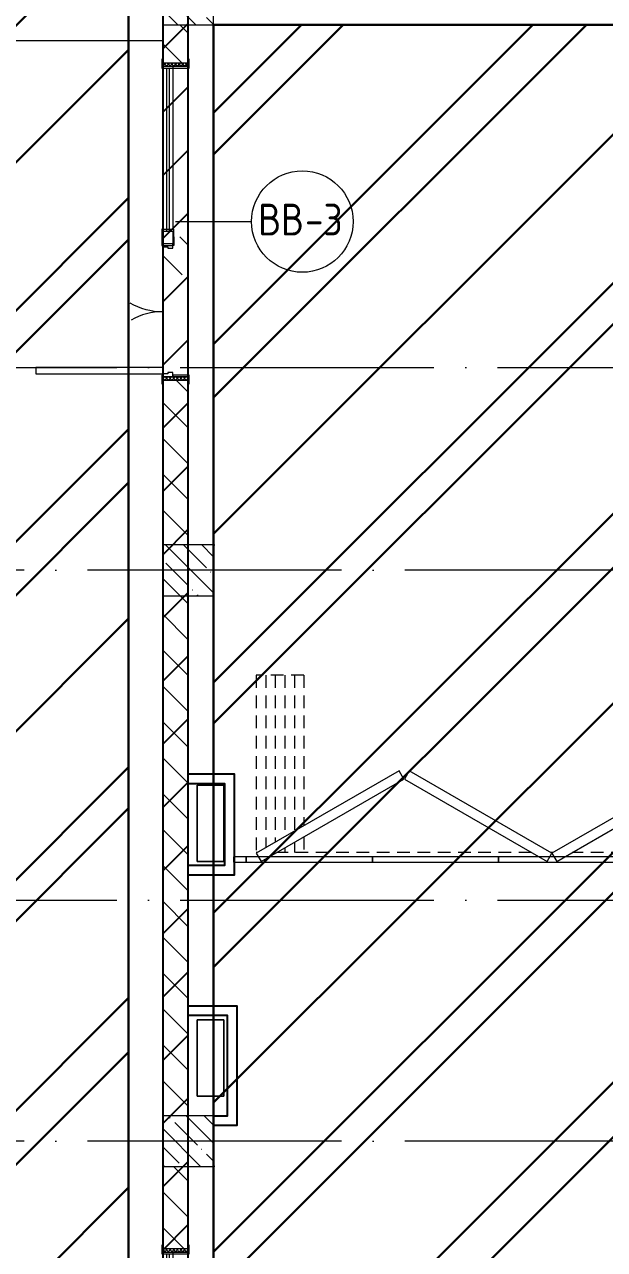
# Model space of a CAD drawing. Header units: millimetres. Extents: x -68946 to 690821, y -552984 to 293768.
# Drawn here: x 172013 to 176584, y -255286 to -245627 of the extents above; entities that cross this region are included whole.
import ezdxf

# ---------------------------------------------------------------- set-up
doc = ezdxf.new("R2010")
doc.units = ezdxf.units.MM
doc.linetypes.add('200_ШТРИХ__ш1_п0_6_', pattern=[160, 100, -60])
doc.linetypes.add('ADSK_Линия сетки', pattern=[2500, 2000, -250, 0, -250])
for name, color, linetype, lineweight in [('0) блоки', 250, 'Continuous', 25), ('1.2) Стяжка 6 вып.', 30, 'Continuous', 30), ('1.3) Звуко-изол           6 вып.', 90, 'Continuous', 30), ('1.4) Стяжка 6 вып.', 30, 'Continuous', 30), ('A-DOOR-____-IDEN', 250, 'Continuous', 9), ('A-DOOR-____-MCUT', 250, 'Continuous', 5), ('A-DOOR-____-OTLN', 250, 'Continuous', 5), ('A-DOOR-FRAM-MCUT', 250, 'Continuous', 5), ('A-DOOR-FRAM-OTLN', 250, 'Continuous', 5), ('A-DOOR-GLAZ-MCUT', 250, 'Continuous', 5), ('A-FLOR-____-OTLN', 250, 'Continuous', 9), ('A-GENM-____-MCUT', 250, 'Continuous', 25), ('A-GENM-____-OTLN', 250, 'Continuous', 9), ('A-WALL-____-MCUT', 250, 'Continuous', 13), ('A-WALL-____-PATT', 250, 'Continuous', 13), ('I-WALL-____-OTLN', 250, 'Continuous', 9), ('S-COLS-____-MCUT', 250, 'Continuous', 25), ('S-COLS-____-OTLN', 250, 'Continuous', 9), ('S-GRID-____-OTLN', 250, 'Continuous', 9), ('Обобщенные модели', 250, 'Continuous', 9)]:
    doc.layers.add(name, color=color, linetype=linetype, lineweight=lineweight)
doc.styles.add('GOST Common_1', font='', dxfattribs={"width": 0.9, "height": 250})
doc.styles.get('GOST Common_1').set_extended_font_data('GOST Common')
pattern_1 = [(135, (28052.9, -258555.93), (-141.42136, -141.42136), [])]

# ---------------------------------------------------------------- blocks, each defined once
blk = doc.blocks.new('Дверь_СКБ_2Ст_Фрамуга2 - Н_ВВ-3_2500x2600h_Учебные помещения_Фрамуга слева-V1-АР1_Маркировочный план 3 этажа секция 2_3')
at = {"layer": 'A-DOOR-____-OTLN'}
h = blk.add_hatch(dxfattribs=at)
h.set_pattern_fill('FP_3', color=256, style=0, pattern_type=2)
h.set_pattern_definition([(135, (1051.41, 164.685), (-14.1421, -14.1421), []), (225, (1051.41, 164.685), (14.1421, -14.1421), [])])
h.paths.add_polyline_path([(1237.5, 100), (1237.5, -100), (1262.5, -100), (1262.5, 100)])
at = {"layer": 'A-DOOR-FRAM-OTLN'}
h = blk.add_hatch(dxfattribs=at)
h.set_pattern_fill('FP_4', color=256, style=0, pattern_type=2)
h.set_pattern_definition([(45, (-1071.384, 164.685), (-14.1421, 14.1421), []), (135, (-1071.384, 164.685), (-14.1421, -14.1421), [])])
h.paths.add_polyline_path([(-1237.5, -100), (-1212.5, -100), (-1212.5, 100), (-1237.5, 100)])
at = {"layer": 'A-DOOR-____-MCUT'}
for p, q in [((-1187.5, 1100), (-1187.5, 100)), ((-1137.5, 1100), (-1187.5, 1100)), ((-1137.5, 100), (-1137.5, 1100)), ((-1187.5, 100), (-1137.5, 100))]:
    blk.add_line(p, q, dxfattribs=at)
at = {"layer": 'A-DOOR-____-OTLN'}
for centre, radius, start, end in [((-1197.5, 100), 500, 360, 30), ((-177.5, 100), 520, 150, 180)]:
    blk.add_arc(centre, radius, start, end, dxfattribs=at)
at = {"layer": 'A-DOOR-FRAM-MCUT'}
for p, q in [((-1197.5, 108), (-1267.5, 108)), ((-1267.5, 108), (-1267.5, 100)), ((-1267.5, 100), (-1197.5, 100)), ((-1212.5, 100), (-1237.5, 100)), ((-1237.5, 100), (-1237.5, -100)), ((-1187.5, 100), (-1212.5, 100)), ((-1212.5, 100), (-1212.5, 20)), ((-1212.5, -100), (-1212.5, 100)), ((-1197.5, 100), (-1197.5, 108)), ((-1187.5, 60), (-1187.5, 100)), ((-187.5, 100), (-187.5, 60)), ((-162.5, 100), (-187.5, 100)), ((-177.5, 108), (-177.5, 100)), ((-107.5, 108), (-177.5, 108)), ((-177.5, 100), (-177.5, 20)), ((-62.5, 100), (-162.5, 100)), ((-162.5, 20), (-162.5, 100)), ((-162.5, 20), (-162.5, 100)), ((-117.5, 108), (-117.5, 100)), ((-47.5, 108), (-117.5, 108)), ((-107.5, 100), (-107.5, 108)), ((-62.5, 100), (-62.5, 20)), ((-47.5, 100), (-47.5, 108)), ((-47.5, 100), (-47.5, 20)), ((-47.5, 100), (1237.5, 100)), ((1292.5, 108), (1222.5, 108)), ((1222.5, 108), (1222.5, 100)), ((1222.5, 100), (1222.5, 20)), ((1222.5, 100), (1292.5, 100)), ((1237.5, 100), (1237.5, 20)), ((1262.5, 100), (1237.5, 100)), ((1237.5, 100), (1237.5, -100)), ((1262.5, -100), (1262.5, 100)), ((1292.5, 100), (1292.5, 108)), ((-1212.5, 20), (-1177.5, 20)), ((-1197.5, 20), (-1212.5, 20)), ((-1212.5, 20), (-1212.5, -100)), ((-1197.5, -100), (-1197.5, 20)), ((-1177.5, 60), (-1187.5, 60)), ((-1177.5, 20), (-1177.5, 60)), ((-187.5, 60), (-197.5, 60)), ((-197.5, 60), (-197.5, 20)), ((-197.5, 20), (-162.5, 20)), ((-177.5, 12), (-177.5, 20)), ((-107.5, 12), (-177.5, 12)), ((-62.5, 20), (-162.5, 20)), ((-117.5, 20), (-117.5, 12)), ((-117.5, 12), (-47.5, 12)), ((-107.5, 20), (-107.5, 12)), ((-47.5, 12), (-47.5, 20)), ((1237.5, 20), (-47.5, 20)), ((1237.5, 20), (1222.5, 20)), ((1222.5, 20), (1222.5, -100)), ((1237.5, -100), (1237.5, 20)), ((-1197.5, -100), (-1267.5, -100)), ((-1267.5, -100), (-1267.5, -108)), ((-1267.5, -108), (-1197.5, -108)), ((-1237.5, -100), (-1212.5, -100)), ((-1212.5, -100), (-1197.5, -100)), ((-1197.5, -108), (-1197.5, -100)), ((1222.5, -100), (1237.5, -100)), ((1292.5, -100), (1222.5, -100)), ((1222.5, -100), (1222.5, -108)), ((1222.5, -108), (1292.5, -108)), ((1237.5, -100), (1262.5, -100)), ((1292.5, -108), (1292.5, -100))]:
    blk.add_line(p, q, dxfattribs=at)
at = {"layer": 'A-DOOR-GLAZ-MCUT'}
for p, q in [((1222.5, 70), (-62.5, 70)), ((1222.5, 50), (-62.5, 50))]:
    blk.add_line(p, q, dxfattribs=at)
blk = doc.blocks.new('DOR__перегородка__Прямоугольная - Вн_ДПГ_6840х3880h-31766870-АР1_Маркировочный план 3 этажа секция 2_3')
at = {"layer": 'A-DOOR-____-OTLN', "linetype": '200_ШТРИХ__ш1_п0_6_'}
for p, q in [((-7200, -65), (-7200, -40)), ((-7182.8, -75), (-5177.1, -75)), ((-5027.1, -75), (-5006.2, -75)), ((-4856.2, -75), (-2850.5, -75)), ((-2700.6, -75), (-2679.7, -75)), ((-2529.7, -75), (-520.4, -75)), ((-734.8, -198.8), (-734.8, -75)), ((-659.8, -155.5), (-659.8, -75)), ((-584.8, -112.2), (-584.8, -75)), ((-370.4, -75), (-360, -75)), ((-360, -1474.2), (-360, -40)), ((-509.8, -1474.2), (-509.8, -155.5)), ((-434.8, -1474.2), (-434.8, -112.2)), ((-734.8, -1474.2), (-734.8, -285.4)), ((-659.8, -1474.2), (-659.8, -242.1)), ((-584.8, -1474.2), (-584.8, -198.8)), ((-734.8, -1474.2), (-360, -1474.2))]:
    blk.add_line(p, q, dxfattribs=at)
at = {"layer": 'A-DOOR-FRAM-MCUT'}
for p, q in [((-7305.7, -4), (-7343.2, -69)), ((-7343.2, -69), (-6217.4, -719.1)), ((-6179.9, -654.2), (-7305.7, -4)), ((-5054.2, -4), (-6179.9, -654.2)), ((-6142.4, -719.1), (-5016.7, -69)), ((-5016.7, -69), (-5054.2, -4)), ((-4979.1, -4), (-5016.7, -69)), ((-5016.7, -69), (-3890.9, -719.1)), ((-3853.4, -654.2), (-4979.1, -4)), ((-2727.6, -4), (-3853.4, -654.2)), ((-3815.9, -719.1), (-2690.1, -69)), ((-2690.1, -69), (-2727.6, -4)), ((-2652.6, -4), (-2690.1, -69)), ((-2690.1, -69), (-1564.4, -719.1)), ((-1526.9, -654.2), (-2652.6, -4)), ((-397.5, -4), (-1523.3, -654.2)), ((-1485.8, -719.1), (-360, -69)), ((-360, -69), (-397.5, -4)), ((-6217.4, -719.1), (-6179.9, -654.2)), ((-6179.9, -654.2), (-6142.4, -719.1)), ((-3890.9, -719.1), (-3853.4, -654.2)), ((-3853.4, -654.2), (-3815.9, -719.1)), ((-1564.4, -719.1), (-1526.9, -654.2)), ((-1523.3, -654.2), (-1485.8, -719.1))]:
    blk.add_line(p, q, dxfattribs=at)
blk = doc.blocks.new('BSC_Колонна _Прямоугольная - 400x400-V120-АР1_Маркировочный план 3 этажа секция 2_3')
at = {"layer": 'S-COLS-____-OTLN', "lineweight": 5}
h = blk.add_hatch(dxfattribs=at)
h.set_pattern_fill('FP_95', color=256, style=0, pattern_type=2)
h.set_pattern_definition([(135, (-145249.98, -13125), (-142.56192, -142.56192), []), (135, (-145107.42, -13125), (-142.56192, -142.56192), [252.016, -50.403, 3.353, -47.05])])
h.paths.add_polyline_path([(15, -200), (200, -200), (200, 200), (-200, 200), (-200, -200), (0, -200)])
at = {"layer": 'S-COLS-____-MCUT', "lineweight": 5}
for p, q in [((200, 200), (-200, 200)), ((-200, 200), (-200, -200)), ((200, -200), (200, 200)), ((-200, -200), (200, -200))]:
    blk.add_line(p, q, dxfattribs=at)
blk = doc.blocks.new('BSC_Колонна _Прямоугольная - 400x400-V122-АР1_Маркировочный план 3 этажа секция 2_3')
at = {"layer": 'S-COLS-____-OTLN', "lineweight": 5}
h = blk.add_hatch(dxfattribs=at)
h.set_pattern_fill('FP_97', color=256, style=0, pattern_type=2)
h.set_pattern_definition([(135, (-145249.98, -8625), (-142.56192, -142.56192), []), (135, (-145107.42, -8625), (-142.56192, -142.56192), [252.016, -50.403, 3.353, -47.05])])
h.paths.add_polyline_path([(-200, -200), (200, -200), (200, 200), (-200, 200), (-200, -85.9)])
at = {"layer": 'S-COLS-____-MCUT', "lineweight": 5}
for p, q in [((200, 200), (-200, 200)), ((-200, 200), (-200, -200)), ((200, -200), (200, 200)), ((-200, -200), (200, -200))]:
    blk.add_line(p, q, dxfattribs=at)
blk = doc.blocks.new('BSC_Колонна _Прямоугольная - 400x400-V124-АР1_Маркировочный план 3 этажа секция 2_3')
at = {"layer": 'S-COLS-____-OTLN', "lineweight": 5}
h = blk.add_hatch(dxfattribs=at)
h.set_pattern_fill('FP_99', color=256, style=0, pattern_type=2)
h.set_pattern_definition([(135, (-145249.98, -4125), (-142.56192, -142.56192), []), (135, (-145107.42, -4125), (-142.56192, -142.56192), [252.016, -50.403, 3.353, -47.05])])
h.paths.add_polyline_path([(146.3, -200), (200, -200), (200, 200), (-200, 200), (-200, -200), (70, -200)])
at = {"layer": 'S-COLS-____-MCUT', "lineweight": 5}
for p, q in [((200, 200), (-200, 200)), ((-200, 200), (-200, -200)), ((200, -200), (200, 200)), ((-200, -200), (200, -200))]:
    blk.add_line(p, q, dxfattribs=at)
blk = doc.blocks.new('101_Трансформируемая перегородка - 101_Трансформируемая перегородка без двери-38025958-АР1_Маркировочный план 3 этажа секция 2_3')
at = {"layer": 'A-GENM-____-MCUT', "lineweight": 5}
for p, q in [((100, 0), (0, 0)), ((0, 0), (0, -40)), ((100, -40), (100, 0)), ((100, 0), (100, -40)), ((1094.7, 0), (100, 0)), ((2089.5, 0), (1094.7, 0)), ((1094.7, 0), (1094.7, -40)), ((1094.7, -40), (1094.7, 0)), ((3084.2, 0), (2089.5, 0)), ((2089.5, 0), (2089.5, -40)), ((2089.5, -40), (2089.5, 0)), ((4079, 0), (3084.2, 0)), ((3084.2, 0), (3084.2, -40)), ((3084.2, -40), (3084.2, 0)), ((5073.7, 0), (4079, 0)), ((4079, 0), (4079, -40)), ((4079, -40), (4079, 0)), ((6068.4, 0), (5073.7, 0)), ((5073.7, 0), (5073.7, -40)), ((5073.7, -40), (5073.7, 0)), ((7063.2, 0), (6068.4, 0)), ((6068.4, 0), (6068.4, -40)), ((6068.4, -40), (6068.4, 0)), ((7063.2, -40), (7063.2, 0)), ((7163.2, 0), (7063.2, 0)), ((7063.2, 0), (7063.2, -40)), ((7163.2, -40), (7163.2, 0)), ((0, -40), (100, -40)), ((100, -40), (1094.7, -40)), ((1094.7, -40), (2089.5, -40)), ((2089.5, -40), (3084.2, -40)), ((3084.2, -40), (4079, -40)), ((4079, -40), (5073.7, -40)), ((5073.7, -40), (6068.4, -40)), ((6068.4, -40), (7063.2, -40)), ((7063.2, -40), (7163.2, -40))]:
    blk.add_line(p, q, dxfattribs=at)
blk = doc.blocks.new('ADSK_Марка_Дверь - Типоразмер_ADSK_Марка-30565456-АР1_Маркировочный план 3 этажа секция 2_3')
at = {"layer": 'A-DOOR-____-IDEN'}
blk.add_circle((0, 0), 4, dxfattribs=at)

msp = doc.modelspace()

# ---------------------------------------------------------------- hatches: boundary and pattern name
at = {"layer": '0) блоки'}
h = msp.add_hatch(dxfattribs=at)
h.set_pattern_fill('ANSI31', color=256, scale=111)
h.set_pattern_definition([(45, (15765.3, -311451.93), (-249.2021, 249.2021), [])])
h.paths.add_polyline_path([(173103.2025, -258330.9286), (173303.2245, -258330.9286), (173302.9057, -199980.9286), (173102.8838, -199980.9286)])
at = {"layer": '1.2) Стяжка 6 вып.', "lineweight": 30}
h = msp.add_hatch(dxfattribs=at)
h.set_pattern_fill('ANSI31', color=256, scale=333)
h.paths.add_polyline_path([(168744.8482, -232848.7237), (165003.6855, -232848.7237), (165003.6855, -230577.8929), (168744.8482, -230577.8929), (168744.8482, -224829.3261), (164833.2162, -224829.3261), (164833.2162, -221125.1731), (168744.8482, -221125.1731), (168744.8482, -213028.6273), (164947.8838, -213028.6273), (164947.8838, -210186.4206), (168744.8482, -210186.4206), (168744.8482, -199980.9286), (172833.1936, -199980.9286), (172833.1936, -258343.4286), (168744.8482, -258343.4286), (168744.8482, -248036.2565), (164977.9057, -248036.2565), (164977.9057, -245910.0791), (168744.8482, -245910.0791)])
h = msp.add_hatch(dxfattribs=at)
h.set_pattern_fill('ANSI31', color=256, scale=333)
h.paths.add_polyline_path([(173502.8838, -258330.9286), (180602.8838, -258330.9286), (180602.8838, -245630.9286), (173502.8838, -245630.9286)])
at = {"layer": '1.3) Звуко-изол           6 вып.', "lineweight": 30}
h = msp.add_hatch(dxfattribs=at)
h.set_pattern_fill('ANSI31', color=256, scale=500)
h.paths.add_polyline_path([(168744.8482, -232848.7237), (165003.6855, -232848.7237), (165003.6855, -230577.8929), (168744.8482, -230577.8929), (168744.8482, -224829.3261), (164833.2162, -224829.3261), (164833.2162, -221125.1731), (168744.8482, -221125.1731), (168744.8482, -213028.6273), (164947.8838, -213028.6273), (164947.8838, -210186.4206), (168744.8482, -210186.4206), (168744.8482, -199980.9286), (172833.1936, -199980.9286), (172833.1936, -258343.4286), (168744.8482, -258343.4286), (168744.8482, -248036.2565), (164977.9057, -248036.2565), (164977.9057, -245910.0791), (168744.8482, -245910.0791)])
h = msp.add_hatch(dxfattribs=at)
h.set_pattern_fill('ANSI31', color=256, scale=500)
h.paths.add_polyline_path([(173502.8838, -258330.9286), (180602.8838, -258330.9286), (180602.8838, -245630.9286), (173502.8838, -245630.9286)])
at = {"layer": '1.4) Стяжка 6 вып.', "lineweight": 30}
h = msp.add_hatch(dxfattribs=at)
h.set_pattern_fill('ANSI32', color=256, scale=333)
h.paths.add_polyline_path([(168744.8482, -232848.7237), (165003.6855, -232848.7237), (165003.6855, -230577.8929), (168744.8482, -230577.8929), (168744.8482, -224829.3261), (164833.2162, -224829.3261), (164833.2162, -221125.1731), (168744.8482, -221125.1731), (168744.8482, -213028.6273), (164947.8838, -213028.6273), (164947.8838, -210186.4206), (168744.8482, -210186.4206), (168744.8482, -199980.9286), (172833.1936, -199980.9286), (172833.1936, -258343.4286), (168744.8482, -258343.4286), (168744.8482, -248036.2565), (164977.9057, -248036.2565), (164977.9057, -245910.0791), (168744.8482, -245910.0791)])
h = msp.add_hatch(dxfattribs=at)
h.set_pattern_fill('ANSI32', color=256, scale=333)
h.paths.add_polyline_path([(173502.8838, -258330.9286), (180602.8838, -258330.9286), (180602.8838, -245630.9286), (173502.8838, -245630.9286)])
at = {"layer": 'A-WALL-____-PATT', "lineweight": 15}
h = msp.add_hatch(dxfattribs=at)
h.set_pattern_fill('FP_1', color=256, style=0, pattern_type=2)
h.set_pattern_definition(pattern_1)
h.paths.add_polyline_path([(173102.9057, -249730.928), (173302.9057, -249730.928), (173302.9057, -248430.9286), (173102.9057, -248430.9286), (173102.9057, -249530.9292)])
h.paths.add_polyline_path([(173302.9057, -245930.9286), (173302.9057, -245630.9286), (173102.9057, -245630.9286), (173102.9057, -245930.9286), (173182.9057, -245930.9286)])
h = msp.add_hatch(dxfattribs=at)
h.set_pattern_fill('FP_1', color=256, style=0, pattern_type=2)
h.set_pattern_definition([(135, (28052.88, -260225.93), (-141.42136, -141.42136), [])])
h.paths.add_polyline_path([(173102.8838, -254230.9286), (173302.8838, -254230.9286), (173302.8838, -250130.9286), (173102.8838, -250130.9286), (173102.8838, -251200.9292)])
h.paths.add_polyline_path([(173302.8838, -247600.9286), (173302.8838, -247300.9286), (173102.8838, -247300.9286), (173102.8838, -247600.9286), (173182.8838, -247600.9286)])
h = msp.add_hatch(dxfattribs=at)
h.set_pattern_fill('FP_1', color=256, style=0, pattern_type=2)
h.set_pattern_definition(pattern_1)
h.paths.add_polyline_path([(173302.9057, -258330.9286), (173302.9057, -257780.9292), (173102.9057, -257780.9292), (173102.9057, -258330.9286), (173200.5057, -258330.9286)])
h.paths.add_polyline_path([(173302.9057, -255280.9292), (173301.8847, -254630.9286), (173102.9057, -254630.9286), (173102.9057, -255280.9292), (173269.3136, -255280.9292)])

# ---------------------------------------------------------------- linework, layer by layer
for points in [[(173302.9057, -252330.7275), (173667.9817, -252330.7275), (173667.9817, -251538.801), (173302.9057, -251538.801)], [(173302.9057, -252255.7275), (173592.9817, -252255.7275), (173592.9817, -251613.801), (173302.9057, -251613.801)], [(173499.817, -254305.9286), (173688.3196, -254305.9286), (173688.3196, -253366.7377), (173302.9057, -253366.7377)], [(173499.817, -254230.9286), (173613.3196, -254230.9286), (173613.3196, -253441.7377), (173302.9057, -253441.7377)]]:
    msp.add_lwpolyline(points)
at = {"layer": '0) блоки'}
msp.add_lwpolyline([(173103.2025, -258330.9286), (173303.2245, -258330.9286), (173302.9057, -199980.9286), (173102.8838, -199980.9286)], close=True, dxfattribs=at)
at = {"layer": '1.2) Стяжка 6 вып.', "lineweight": 30}
for points in [[(168744.8482, -221125.1731), (168744.8482, -213028.6273), (164947.8838, -213028.6273), (164947.8838, -210186.4206), (168744.8482, -210186.4206), (168744.8482, -199980.9286), (172833.1936, -199980.9286), (172833.1936, -258343.4286), (168744.8482, -258343.4286), (168744.8482, -248036.2565), (164977.9057, -248036.2565), (164977.9057, -245910.0791), (168744.8482, -245910.0791), (168744.8482, -232848.7237), (165003.6855, -232848.7237), (165003.6855, -230577.8929), (168744.8482, -230577.8929), (168744.8482, -224829.3261), (164833.2162, -224829.3261), (164833.2162, -221125.1731)], [(173502.8838, -258330.9286), (180602.8838, -258330.9286), (180602.8838, -245630.9286), (173502.8838, -245630.9286)]]:
    msp.add_lwpolyline(points, close=True, dxfattribs=at)
at = {"layer": 'A-DOOR-____-IDEN'}
msp.add_line((173202.9057, -247180.9286), (173802.9057, -247180.9286), dxfattribs=at)
at = {"layer": 'A-FLOR-____-OTLN', "lineweight": 5}
for p, q in [((173102.9057, -245755.9286), (168502.9057, -245755.9286)), ((173102.9057, -245970.9286), (173102.9057, -247355.9286)), ((173102.9057, -247380.9286), (173102.9057, -248330.9286)), ((173502.9057, -249730.928), (173512.8838, -249730.928)), ((173512.8838, -254630.9286), (173502.8838, -254630.9286))]:
    msp.add_line(p, q, dxfattribs=at)
at = {"layer": 'A-WALL-____-MCUT', "color": 7, "lineweight": 15}
for p, q in [((173102.9057, -245630.9286), (173102.9057, -245900.9286)), ((173302.9057, -245900.9286), (173302.9057, -245630.9286)), ((173102.9057, -248460.9286), (173102.9057, -249730.9286)), ((173302.9057, -249730.9286), (173302.9057, -248460.9286)), ((173102.8838, -250130.9286), (173102.8838, -254230.9286)), ((173302.8838, -254230.9286), (173302.8838, -250130.9286)), ((173102.9057, -254630.9286), (173102.9057, -255250.9292)), ((173302.9057, -255250.9292), (173302.9057, -254630.9286))]:
    msp.add_line(p, q, dxfattribs=at)
at = {"layer": 'I-WALL-____-OTLN', "lineweight": 15}
msp.add_line((173302.9057, -245970.9286), (173302.9057, -248390.9286), dxfattribs=at)
at = {"layer": 'S-GRID-____-OTLN', "linetype": 'ADSK_Линия сетки'}
for p, q in [((173302.9057, -262294.7685), (173302.9057, -197353.9241)), ((93236.8325, -248330.9286), (181748.3453, -248330.9286)), ((184510.8783, -249930.9286), (127372.9057, -249930.9286)), ((93236.8325, -252530.9286), (181748.3453, -252530.9286)), ((184510.8783, -254430.9286), (127372.9057, -254430.9286))]:
    msp.add_line(p, q, dxfattribs=at)
at = {"layer": 'Обобщенные модели'}
for p, q in [((173372.7186, -252225.8087), (173372.7186, -251625.8087)), ((173372.7186, -251625.8087), (173582.7186, -251625.8087)), ((173372.7186, -252225.8087), (173372.7186, -251625.8087)), ((173372.7186, -251625.8087), (173582.7186, -251625.8087)), ((173582.7186, -251625.8087), (173372.7186, -251625.8087)), ((173372.7186, -251625.8087), (173372.7186, -252225.8087)), ((173582.7186, -251625.8087), (173582.7186, -252225.8087)), ((173582.7186, -251625.8087), (173582.7186, -252225.8087)), ((173582.7186, -252225.8087), (173582.7186, -251625.8087)), ((173582.7186, -252225.8087), (173372.7186, -252225.8087)), ((173582.7186, -252225.8087), (173372.7186, -252225.8087)), ((173372.7186, -252225.8087), (173582.7186, -252225.8087)), ((173372.9057, -254075.8087), (173372.9057, -253475.8087)), ((173372.9057, -253475.8087), (173582.9057, -253475.8087)), ((173372.9057, -254075.8087), (173372.9057, -253475.8087)), ((173372.9057, -253475.8087), (173582.9057, -253475.8087)), ((173582.9057, -253475.8087), (173372.9057, -253475.8087)), ((173372.9057, -253475.8087), (173372.9057, -254075.8087)), ((173582.9057, -253475.8087), (173582.9057, -254075.8087)), ((173582.9057, -253475.8087), (173582.9057, -254075.8087)), ((173582.9057, -254075.8087), (173582.9057, -253475.8087)), ((173582.9057, -254075.8087), (173372.9057, -254075.8087)), ((173582.9057, -254075.8087), (173372.9057, -254075.8087)), ((173372.9057, -254075.8087), (173582.9057, -254075.8087))]:
    msp.add_line(p, q, dxfattribs=at)

# ---------------------------------------------------------------- block references
at = {"layer": 'A-DOOR-____-IDEN', "xscale": 99.99999999999993, "yscale": 99.99999999999993, "zscale": 99.99999999999993}
msp.add_blockref('ADSK_Марка_Дверь - Типоразмер_ADSK_Марка-30565456-АР1_Маркировочный план 3 этажа секция 2_3', (174202.9057, -247180.9286), dxfattribs=at)
at = {"layer": 'A-DOOR-____-OTLN'}
for name, p, rotation in [('Дверь_СКБ_2Ст_Фрамуга2 - Н_ВВ-3_2500x2600h_Учебные помещения_Фрамуга слева-V1-АР1_Маркировочный план 3 этажа секция 2_3', (173202.9057, -247193.4286), 89.99999999999991), ('DOR__перегородка__Прямоугольная - Вн_ДПГ_6840х3880h-31766870-АР1_Маркировочный план 3 этажа секция 2_3', (173479.9057, -252230.928), 180), ('Дверь_СКБ_2Ст_Фрамуга2 - Н_ВВ-3_2500x2600h_Учебные помещения_Фрамуга слева-V1-АР1_Маркировочный план 3 этажа секция 2_3', (173202.9057, -256543.4292), 89.99999999999993)]:
    msp.add_blockref(name, p, dxfattribs=dict(at, rotation=rotation))
at = {"layer": 'A-GENM-____-OTLN', "lineweight": 5, "rotation": 180}
msp.add_blockref('101_Трансформируемая перегородка - 101_Трансформируемая перегородка без двери-38025958-АР1_Маркировочный план 3 этажа секция 2_3', (180823.086, -252230.928), dxfattribs=at)
at = {"layer": 'S-COLS-____-OTLN', "lineweight": 5}
for name, p in [('BSC_Колонна _Прямоугольная - 400x400-V120-АР1_Маркировочный план 3 этажа секция 2_3', (173302.8838, -245430.9286)), ('BSC_Колонна _Прямоугольная - 400x400-V122-АР1_Маркировочный план 3 этажа секция 2_3', (173302.8838, -249930.9286)), ('BSC_Колонна _Прямоугольная - 400x400-V124-АР1_Маркировочный план 3 этажа секция 2_3', (173302.8838, -254430.9286))]:
    msp.add_blockref(name, p, dxfattribs=at)

# ---------------------------------------------------------------- texts
at = {"layer": 'A-DOOR-____-IDEN', "char_height": 250, "attachment_point": 1, "style": 'GOST Common_1'}
for s, insert, width in [('ВВ', (173854.1483, -247040.478), 447.341625), ('-3', (174223.2421, -247040.478), 389.620125)]:
    msp.add_mtext(s, dxfattribs=dict(at, insert=insert, width=width))

doc.saveas('drawing.dxf')
